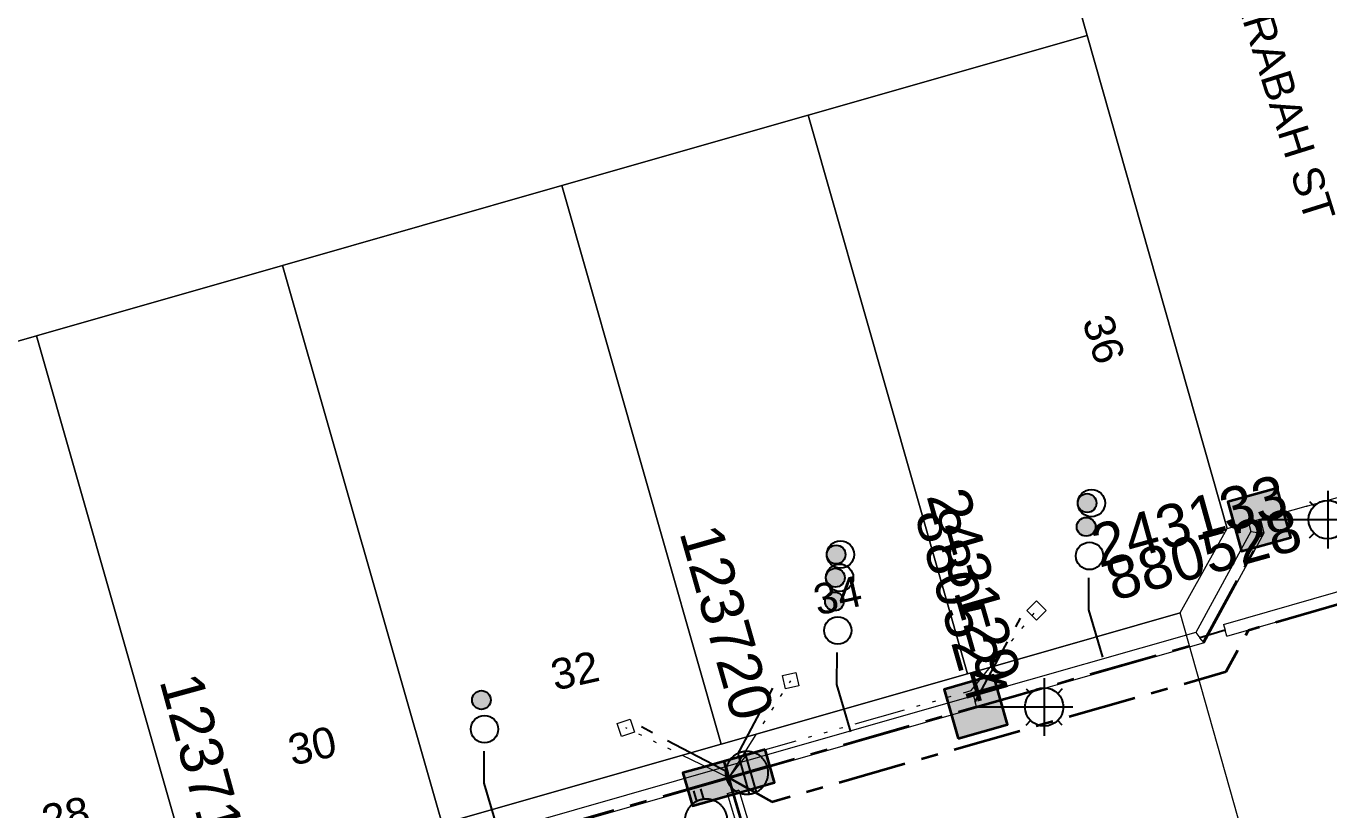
# Model space of a CAD drawing. Header units: metres. Extents: x 308278 to 310511, y 6271134 to 6272874.
# Drawn here: x 309272.9 to 309349.2, y 6272176.6 to 6272222.5 of the extents above; entities that cross this region are included whole.
import ezdxf
from ezdxf.enums import TextEntityAlignment as Align

# ---------------------------------------------------------------- set-up
doc = ezdxf.new("R2010")
doc.units = ezdxf.units.M
doc.set_wipeout_variables(frame=1)
for name, pattern in [('Cable Exist UG', [7, 4, -1, 1, -1]), ('DOT', [6.35, 0, -6.35]), ('PHANTOMX2', [6.6, 3, -0.75, 0.2, -0.75, 0.2, -0.75, 0.2, -0.75])]:
    doc.linetypes.add(name, pattern=pattern)
doc.layers.get('0').update_dxf_attribs({"color": 6})
for name, color, linetype, lineweight in [('_User Miscellaneous1', 30, 'Continuous', 13), ('_User_LV_Exist', 5, 'Continuous', 35), ('_User_SL_Exist', 4, 'Continuous', 35), ('Cadastre Land Parcels_SP_EXT', 118, 'Continuous', 15), ('Cadastre Roads_SP_EXT', 218, 'Continuous', 15), ('Mains_LV_SL_EXT', 135, 'Continuous', 25), ('Services_SP_EXT', 42, 'PHANTOMX2', 20)]:
    doc.layers.add(name, color=color, linetype=linetype, lineweight=lineweight)
for name, color, linetype in [('Duct_SP_EXT', 30, 'Continuous'), ('Equip_LV_EXT', 7, 'Continuous'), ('Equip_SP_SL_EXT', 7, 'Continuous'), ('SupportsUG_SP_LV_EXT', 7, 'Continuous'), ('SupportsUG_SP_LV_SL_EXT', 7, 'Continuous'), ('Trench_SP_EXT', 7, 'Continuous')]:
    doc.layers.add(name, color=color, linetype=linetype)
doc.styles.add('COLUMN_LABEL', font='arial.ttf', dxfattribs={"height": 2})
doc.styles.add('iecARIAL', font='arial.ttf', dxfattribs={"height": 2})
doc.styles.add('POLE_LABEL', font='arial.ttf', dxfattribs={"height": 2})
doc.styles.add('SL_LABEL', font='arial.ttf', dxfattribs={"height": 2})
doc.styles.get("Standard").update_dxf_attribs({"font": 'arial.ttf'})

# ---------------------------------------------------------------- blocks, each defined once
blk = doc.blocks.new('COLUMN_EXT')
blk.add_hatch(color=256).paths.add_polyline_path([(1.5, -1.5), (1.5, 1.5), (-1.5, 1.5), (-1.5, -1.5)])
blk.add_lwpolyline([(1.5, 1.5), (-1.5, 1.5), (-1.5, -1.5), (1.5, -1.5)], close=True)
at = {"flags": 1}
blk.add_attdef('Z', (-1.813, 2.351), '', height=0.2, rotation=180, dxfattribs=at)
at = {"flags": 9}
for tag, p in [('STREETNAME', (-1.813, 1.6)), ('SUBURB', (-1.813, 1.8)), ('NOTES', (-1.813, 2)), ('LOCATION', (-1.813, 1.4)), ('LEGEND', (-1.813, 1.2)), ('USAGE', (-1.813, 1)), ('STATE', (-1.813, 0.8)), ('COLUMN_TYPE', (-1.813, 0.4)), ('OWNED_BY', (-1.813, 0.6))]:
    blk.add_attdef(tag, text='', height=0.2, rotation=180, dxfattribs=at).set_placement(p, align=Align.MIDDLE_LEFT)
for tag, style, p in [('STRUCTURE_PLANT_NUMBER', 'POLE_LABEL', (-1.813, -0.031)), ('STREET_CODE', 'COLUMN_LABEL', (-1.813, 0.2))]:
    blk.add_attdef(tag, text='', height=0.2, rotation=180, dxfattribs=dict(at, style=style)).set_placement(p, align=Align.MIDDLE_LEFT)
at = {"style": 'COLUMN_LABEL', "width": 0.9, "flags": 8}
blk.add_attdef('ASSET_NUM', text='', height=2, rotation=270, dxfattribs=at).set_placement((2, -4), align=Align.MIDDLE_LEFT)
blk = doc.blocks.new('PILLAR_EXT')
blk.add_hatch(color=256).paths.add_polyline_path([(-2.5, 1), (-2.5, -1), (2.5, -1), (2.5, 1)])
for p, q in [((0, 1), (0, -1)), ((-2.5, 0), (2.5, 0))]:
    blk.add_line(p, q)
at = {"ltscale": 10}
blk.add_line((2.5, 0), (-2.5, 0), dxfattribs=at)
blk.add_lwpolyline([(-2.5, -1), (-1.25, -1), (1.25, -1), (2.5, -1), (2.5, 1), (-2.5, 1)], close=True)
at = {"width": 0.9, "flags": 8}
blk.add_attdef('ASSET_NUM', text='', height=2, rotation=90, dxfattribs=at).set_placement((-2, 4), align=Align.MIDDLE_LEFT)
for tag, p, flags in [('OWNED_BY', (0, -0.2), 9), ('STATE', (0, -0.4), 9), ('SUPPORT_TYPE', (0, -0.6), 9), ('USAGE', (0, -0.8), 9), ('LEGEND', (0, -1), 9), ('LOCATION', (0, -1.2), 9), ('NOTES', (0, -1.4), 9), ('PARENT', (0, -1.6), 9), ('STREETNAME', (0, -1.8), 9), ('SUBURB', (0, -2), 1)]:
    blk.add_attdef(tag, p, '', height=0.2, dxfattribs=dict(flags=flags))
blk = doc.blocks.new('DUCT_EXT')
blk.add_circle((0, 0.8), 0.8)
at = {"flags": 1}
blk.add_attdef('Z', (0, 0), '', height=0.2, dxfattribs=at)
at = {"flags": 9}
for tag, p in [('DUCT_CODE', (0, 0)), ('XSECT_TYPE', (0, -0.2)), ('STATE', (0, -0.6)), ('FB_REFERENCE', (0, -0.4)), ('NOTES', (0, -0.8))]:
    blk.add_attdef(tag, text='', height=0.2, dxfattribs=at).set_placement(p, align=Align.MIDDLE_LEFT)
blk = doc.blocks.new('*U479')
at = {"transparency": 33554687, "flags": 9}
for tag, p in [('LRATECODE', (-7.4, 0)), ('LOUTREACHVOCAB', (-7.2, 0)), ('LOUTREACH', (-7, 0)), ('LANTNUMBER', (-6.6, 0)), ('LNEW', (-6.4, 0)), ('LMASTVOCAB', (-6.2, 0)), ('LMAST', (-6, 0)), ('LLAMPVOCAB', (-5.8, 0)), ('LLAMP', (-5.6, 0)), ('LEXIST', (-5.4, 0)), ('LCHARGE3PERCENT', (-5.2, 0)), ('LCHARGE3', (-5, 0)), ('LCHARGE2PERCENT', (-4.8, 0)), ('LCHARGE2', (-4.6, 0)), ('LCHARGE1PERCENT', (-4.4, 0)), ('LCHARGE1', (-4.2, 0)), ('LCATEGORY', (-4, 0)), ('LBRACKETVOCAB', (-3.8, 0)), ('LBRACKET', (-3.6, 0)), ('LKINGHEIGHT', (-3.4, 0)), ('CREPLACE', (-3.2, 0)), ('CREMOVE', (-3, 0)), ('CNUMBER', (-2.8, 0)), ('CNEW', (-2.6, 0)), ('CEXIST', (-2.4, 0)), ('USAGE', (-2.2, 0)), ('STATE', (-2, 0)), ('OWNED_BY', (-1.8, 0)), ('ORIENTATION', (-1.6, 0)), ('OPERATING_VOLTAGE', (-1.4, 0)), ('NO_PHASES', (-1.2, 0)), ('LANTERN_TYPE', (-1, 0)), ('LANTERN_PURPOSE', (-0.8, 0)), ('CONTROL_TYPE', (-0.6, 0)), ('CONSTRUCTED_VOLTAGE', (-0.4, 0))]:
    blk.add_attdef(tag, text='', height=0.001, rotation=270, dxfattribs=at).set_placement(p, align=Align.MIDDLE_LEFT)
at = {"transparency": 33554687, "style": 'SL_LABEL', "flags": 9}
blk.add_attdef('STREET_CODE', text='', height=0.001, rotation=270, dxfattribs=at).set_placement((0.001, 0), align=Align.MIDDLE_LEFT)
at = {"transparency": 33554687, "flags": 1}
blk.add_attdef('Z', (0, 0), '', height=0.001, rotation=270, dxfattribs=at)
at = {"transparency": 33554687, "width": 0.9}
blk.add_attdef('LNUMBER', text='', height=1, dxfattribs=at).set_placement((7, -1), align=Align.MIDDLE_LEFT)
at = {"transparency": 33554687, "flags": 9}
for tag, p in [('LREMOVE', (0, -7.6)), ('LREPLACE', (0, -7.8)), ('LTYPE', (0, -8)), ('LTYPEVOCAB', (0, -8.2)), ('LEGEND', (0, -8.4)), ('SUBURB', (0, -8.6)), ('STREETNAME', (0, -8.8)), ('LOCATION', (0, -9)), ('NOTES', (0, -9.2)), ('MAINTAINED_BY', (0, -9.863))]:
    blk.add_attdef(tag, text='', height=0.001, dxfattribs=at).set_placement(p, align=Align.MIDDLE_LEFT)
blk.add_attdef('OPERATED_BY', (0, -9.607), '', height=0.001, dxfattribs=at)
at = {"linetype": 'DOT', "transparency": 33554687}
blk.add_wipeout([(5.688, 0), (5.061, -1.061), (4, -1.688), (2.939, -1.061), (2.313, 0), (2.939, 1.061), (4, 1.687), (5.061, 1.061)], dxfattribs=at)
at = {"transparency": 33554687}
for p, q in [((4, 1.687), (4, 0)), ((2.939, 1.061), (3.205, 0.795)), ((5.061, 1.061), (4.795, 0.795)), ((0, 0), (4, 0)), ((4, 0), (5.688, 0)), ((4, 0), (4, -1.688)), ((2.939, -1.061), (3.205, -0.795)), ((5.061, -1.061), (4.795, -0.795))]:
    blk.add_line(p, q, dxfattribs=at)
blk.add_circle((4, 0), 1.125, dxfattribs=at)
blk = doc.blocks.new('CCP_EXT')
at = {"flags": 9}
for tag, p in [('USAGE', (0, -1.2)), ('LEGEND', (0, -1.4)), ('LIFE_SUPPORT', (0, -1.6)), ('STATE', (0, -1.8)), ('NOTES', (0, -2))]:
    blk.add_attdef(tag, text='', height=0.2, dxfattribs=at).set_placement(p, align=Align.MIDDLE_LEFT)
at = {"transparency": 33554687}
blk.add_wipeout([(0, 0.566), (0.566, 0), (0, -0.566), (-0.566, 0)], dxfattribs=at)
blk.add_lwpolyline([(-0.566, 0), (0, 0.566), (0.566, 0), (0, -0.566), (-0.566, 0)])
at = {"flags": 1}
blk.add_attdef('Z', (0, 0), '', height=0.2, dxfattribs=at)
at = {"flags": 9}
for tag, p in [('CCP_TYPE', (0, 0)), ('OPERATING_VOLTAGE', (0, -0.6)), ('ORIENTATION', (0, -0.8)), ('CONSTRUCTED_VOLTAGE', (0, -0.2)), ('NO_PHASES', (0, -0.4)), ('OWNED_BY', (0, -1))]:
    blk.add_attdef(tag, text='', height=0.2, dxfattribs=at).set_placement(p, align=Align.MIDDLE_LEFT)
blk = doc.blocks.new('LV_UG_LINKS_CLOSED_EXT')
at = {"layer": 'Equip_LV_EXT'}
for tag, flags, p in [('ACTUAL_STATUS', 9, (3, -2)), ('CONSTRUCTED_VOLTAGE', 9, (3, -2.2)), ('OPERATING_VOLTAGE', 9, (3, -2.6)), ('ORIENTATION', 9, (3, -2.8)), ('STATE', 9, (3, -3)), ('NO_PHASES', 9, (3, -2.4)), ('SWITCH_TYPE', 9, (3, -3.2)), ('OWNED_BY', 9, (3, -3.8)), ('USAGE', 9, (3, -3.4)), ('NOTES', 9, (3, -3.6)), ('TYPE', 9, (3, -4.6)), ('OPERATED_BY', 9, (3, -4)), ('MAINTAINED_BY', 9, (3, -4.2)), ('NUMBER_OF_PHASES', 9, (3, -4.4)), ('Z', 1, (3, -4.8))]:
    blk.add_attdef(tag, text='', height=0.2, dxfattribs=dict(at, flags=flags)).set_placement(p, align=Align.MIDDLE_LEFT)
at = {"transparency": 33554687}
blk.add_wipeout([(4, 1.25), (3.969, 1.25), (3.939, 1.248), (3.908, 1.247), (3.877, 1.244), (3.847, 1.241), (3.817, 1.236), (3.786, 1.232), (3.756, 1.226), (3.726, 1.22), (3.696, 1.213), (3.667, 1.205), (3.637, 1.196), (3.608, 1.187), (3.579, 1.177), (3.55, 1.166), (3.522, 1.155), (3.493, 1.143), (3.466, 1.13), (3.438, 1.117), (3.411, 1.102), (3.384, 1.088), (3.357, 1.072), (3.331, 1.056), (3.306, 1.039), (3.28, 1.022), (3.255, 1.004), (3.231, 0.985), (3.207, 0.966), (3.184, 0.947), (3.161, 0.926), (3.138, 0.905), (3.116, 0.884), (3.095, 0.862), (3.074, 0.839), (3.053, 0.816), (3.034, 0.793), (3.015, 0.769), (2.996, 0.745), (2.978, 0.72), (2.961, 0.694), (2.944, 0.669), (2.928, 0.643), (2.912, 0.616), (2.898, 0.589), (2.883, 0.562), (2.87, 0.534), (2.857, 0.507), (2.845, 0.478), (2.834, 0.45), (2.823, 0.421), (2.813, 0.392), (2.804, 0.363), (2.795, 0.333), (2.787, 0.304), (2.78, 0.274), (2.774, 0.244), (2.768, 0.214), (2.764, 0.183), (2.759, 0.153), (2.756, 0.123), (2.753, 0.092), (2.752, 0.061), (2.75, 0.031), (2.75, 0), (2.75, -0.031), (2.752, -0.061), (2.753, -0.092), (2.756, -0.123), (2.759, -0.153), (2.764, -0.183), (2.768, -0.214), (2.774, -0.244), (2.78, -0.274), (2.787, -0.304), (2.795, -0.333), (2.804, -0.363), (2.813, -0.392), (2.823, -0.421), (2.834, -0.45), (2.845, -0.478), (2.857, -0.507), (2.87, -0.534), (2.883, -0.562), (2.898, -0.589), (2.912, -0.616), (2.928, -0.643), (2.944, -0.669), (2.961, -0.694), (2.978, -0.72), (2.996, -0.745), (3.015, -0.769), (3.034, -0.793), (3.053, -0.816), (3.074, -0.839), (3.095, -0.862), (3.116, -0.884), (3.138, -0.905), (3.161, -0.926), (3.184, -0.947), (3.207, -0.966), (3.231, -0.985), (3.255, -1.004), (3.28, -1.022), (3.306, -1.039), (3.331, -1.056), (3.357, -1.072), (3.384, -1.088), (3.411, -1.102), (3.438, -1.117), (3.466, -1.13), (3.493, -1.143), (3.522, -1.155), (3.55, -1.166), (3.579, -1.177), (3.608, -1.187), (3.637, -1.196), (3.667, -1.205), (3.696, -1.213), (3.726, -1.22), (3.756, -1.226), (3.786, -1.232), (3.817, -1.236), (3.847, -1.241), (3.877, -1.244), (3.908, -1.247), (3.939, -1.248), (3.969, -1.25), (4, -1.25), (4.031, -1.25), (4.061, -1.248), (4.092, -1.247), (4.123, -1.244), (4.153, -1.241), (4.183, -1.236), (4.214, -1.232), (4.244, -1.226), (4.274, -1.22), (4.304, -1.213), (4.333, -1.205), (4.363, -1.196), (4.392, -1.187), (4.421, -1.177), (4.45, -1.166), (4.478, -1.155), (4.507, -1.143), (4.534, -1.13), (4.562, -1.117), (4.589, -1.102), (4.616, -1.088), (4.643, -1.072), (4.669, -1.056), (4.694, -1.039), (4.72, -1.022), (4.745, -1.004), (4.769, -0.985), (4.793, -0.966), (4.816, -0.947), (4.839, -0.926), (4.862, -0.905), (4.884, -0.884), (4.905, -0.862), (4.926, -0.839), (4.947, -0.816), (4.966, -0.793), (4.985, -0.769), (5.004, -0.745), (5.022, -0.72), (5.039, -0.694), (5.056, -0.669), (5.072, -0.643), (5.088, -0.616), (5.102, -0.589), (5.117, -0.562), (5.13, -0.534), (5.143, -0.507), (5.155, -0.478), (5.166, -0.45), (5.177, -0.421), (5.187, -0.392), (5.196, -0.363), (5.205, -0.333), (5.213, -0.304), (5.22, -0.274), (5.226, -0.244), (5.232, -0.214), (5.236, -0.183), (5.241, -0.153), (5.244, -0.123), (5.247, -0.092), (5.248, -0.061), (5.25, -0.031), (5.25, 0), (5.25, 0.031), (5.248, 0.061), (5.247, 0.092), (5.244, 0.123), (5.241, 0.153), (5.236, 0.183), (5.232, 0.214), (5.226, 0.244), (5.22, 0.274), (5.213, 0.304), (5.205, 0.333), (5.196, 0.363), (5.187, 0.392), (5.177, 0.421), (5.166, 0.45), (5.155, 0.478), (5.143, 0.507), (5.13, 0.534), (5.117, 0.562), (5.102, 0.589), (5.088, 0.616), (5.072, 0.643), (5.056, 0.669), (5.039, 0.694), (5.022, 0.72), (5.004, 0.745), (4.985, 0.769), (4.966, 0.793), (4.947, 0.816), (4.926, 0.839), (4.905, 0.862), (4.884, 0.884), (4.862, 0.905), (4.839, 0.926), (4.816, 0.947), (4.793, 0.966), (4.769, 0.985), (4.745, 1.004), (4.72, 1.022), (4.694, 1.039), (4.669, 1.056), (4.643, 1.072), (4.616, 1.088), (4.589, 1.102), (4.562, 1.117), (4.534, 1.13), (4.507, 1.143), (4.478, 1.155), (4.45, 1.166), (4.421, 1.177), (4.392, 1.187), (4.363, 1.196), (4.333, 1.205), (4.304, 1.213), (4.274, 1.22), (4.244, 1.226), (4.214, 1.232), (4.183, 1.236), (4.153, 1.241), (4.123, 1.244), (4.092, 1.247), (4.061, 1.248), (4.031, 1.25)], dxfattribs=at).dxf.layer = 'Equip_LV_EXT'
at = {"layer": 'Equip_LV_EXT'}
for p, q in [((3.792, 1.232), (3.792, -1.232)), ((4.208, 1.232), (4.208, -1.232))]:
    blk.add_line(p, q, dxfattribs=at)
at = {"layer": 'Equip_LV_EXT', "flags": 128}
blk.add_lwpolyline([(4, 1.25), (3.969, 1.25), (3.939, 1.248), (3.908, 1.247), (3.877, 1.244), (3.847, 1.241), (3.817, 1.236), (3.786, 1.232), (3.756, 1.226), (3.726, 1.22), (3.696, 1.213), (3.667, 1.205), (3.637, 1.196), (3.608, 1.187), (3.579, 1.177), (3.55, 1.166), (3.522, 1.155), (3.493, 1.143), (3.466, 1.13), (3.438, 1.117), (3.411, 1.102), (3.384, 1.088), (3.357, 1.072), (3.331, 1.056), (3.306, 1.039), (3.28, 1.022), (3.255, 1.004), (3.231, 0.985), (3.207, 0.966), (3.184, 0.947), (3.161, 0.926), (3.138, 0.905), (3.116, 0.884), (3.095, 0.862), (3.074, 0.839), (3.053, 0.816), (3.034, 0.793), (3.015, 0.769), (2.996, 0.745), (2.978, 0.72), (2.961, 0.694), (2.944, 0.669), (2.928, 0.643), (2.912, 0.616), (2.898, 0.589), (2.883, 0.562), (2.87, 0.534), (2.857, 0.507), (2.845, 0.478), (2.834, 0.45), (2.823, 0.421), (2.813, 0.392), (2.804, 0.363), (2.795, 0.333), (2.787, 0.304), (2.78, 0.274), (2.774, 0.244), (2.768, 0.214), (2.764, 0.183), (2.759, 0.153), (2.756, 0.123), (2.753, 0.092), (2.752, 0.061), (2.75, 0.031), (2.75, 0), (2.75, -0.031), (2.752, -0.061), (2.753, -0.092), (2.756, -0.123), (2.759, -0.153), (2.764, -0.183), (2.768, -0.214), (2.774, -0.244), (2.78, -0.274), (2.787, -0.304), (2.795, -0.333), (2.804, -0.363), (2.813, -0.392), (2.823, -0.421), (2.834, -0.45), (2.845, -0.478), (2.857, -0.507), (2.87, -0.534), (2.883, -0.562), (2.898, -0.589), (2.912, -0.616), (2.928, -0.643), (2.944, -0.669), (2.961, -0.694), (2.978, -0.72), (2.996, -0.745), (3.015, -0.769), (3.034, -0.793), (3.053, -0.816), (3.074, -0.839), (3.095, -0.862), (3.116, -0.884), (3.138, -0.905), (3.161, -0.926), (3.184, -0.947), (3.207, -0.966), (3.231, -0.985), (3.255, -1.004), (3.28, -1.022), (3.306, -1.039), (3.331, -1.056), (3.357, -1.072), (3.384, -1.088), (3.411, -1.102), (3.438, -1.117), (3.466, -1.13), (3.493, -1.143), (3.522, -1.155), (3.55, -1.166), (3.579, -1.177), (3.608, -1.187), (3.637, -1.196), (3.667, -1.205), (3.696, -1.213), (3.726, -1.22), (3.756, -1.226), (3.786, -1.232), (3.817, -1.236), (3.847, -1.241), (3.877, -1.244), (3.908, -1.247), (3.939, -1.248), (3.969, -1.25), (4, -1.25), (4.031, -1.25), (4.061, -1.248), (4.092, -1.247), (4.123, -1.244), (4.153, -1.241), (4.183, -1.236), (4.214, -1.232), (4.244, -1.226), (4.274, -1.22), (4.304, -1.213), (4.333, -1.205), (4.363, -1.196), (4.392, -1.187), (4.421, -1.177), (4.45, -1.166), (4.478, -1.155), (4.507, -1.143), (4.534, -1.13), (4.562, -1.117), (4.589, -1.102), (4.616, -1.088), (4.643, -1.072), (4.669, -1.056), (4.694, -1.039), (4.72, -1.022), (4.745, -1.004), (4.769, -0.985), (4.793, -0.966), (4.816, -0.947), (4.839, -0.926), (4.862, -0.905), (4.884, -0.884), (4.905, -0.862), (4.926, -0.839), (4.947, -0.816), (4.966, -0.793), (4.985, -0.769), (5.004, -0.745), (5.022, -0.72), (5.039, -0.694), (5.056, -0.669), (5.072, -0.643), (5.088, -0.616), (5.102, -0.589), (5.117, -0.562), (5.13, -0.534), (5.143, -0.507), (5.155, -0.478), (5.166, -0.45), (5.177, -0.421), (5.187, -0.392), (5.196, -0.363), (5.205, -0.333), (5.213, -0.304), (5.22, -0.274), (5.226, -0.244), (5.232, -0.214), (5.236, -0.183), (5.241, -0.153), (5.244, -0.123), (5.247, -0.092), (5.248, -0.061), (5.25, -0.031), (5.25, 0), (5.25, 0.031), (5.248, 0.061), (5.247, 0.092), (5.244, 0.123), (5.241, 0.153), (5.236, 0.183), (5.232, 0.214), (5.226, 0.244), (5.22, 0.274), (5.213, 0.304), (5.205, 0.333), (5.196, 0.363), (5.187, 0.392), (5.177, 0.421), (5.166, 0.45), (5.155, 0.478), (5.143, 0.507), (5.13, 0.534), (5.117, 0.562), (5.102, 0.589), (5.088, 0.616), (5.072, 0.643), (5.056, 0.669), (5.039, 0.694), (5.022, 0.72), (5.004, 0.745), (4.985, 0.769), (4.966, 0.793), (4.947, 0.816), (4.926, 0.839), (4.905, 0.862), (4.884, 0.884), (4.862, 0.905), (4.839, 0.926), (4.816, 0.947), (4.793, 0.966), (4.769, 0.985), (4.745, 1.004), (4.72, 1.022), (4.694, 1.039), (4.669, 1.056), (4.643, 1.072), (4.616, 1.088), (4.589, 1.102), (4.562, 1.117), (4.534, 1.13), (4.507, 1.143), (4.478, 1.155), (4.45, 1.166), (4.421, 1.177), (4.392, 1.187), (4.363, 1.196), (4.333, 1.205), (4.304, 1.213), (4.274, 1.22), (4.244, 1.226), (4.214, 1.232), (4.183, 1.236), (4.153, 1.241), (4.123, 1.244), (4.092, 1.247), (4.061, 1.248), (4.031, 1.25)], close=True, dxfattribs=at)
blk = doc.blocks.new('LV_UG_LINKS_OPEN_EXT')
at = {"layer": 'Equip_LV_EXT'}
for tag, height, flags, p in [('CONSTRUCTED_VOLTAGE', 0.167, 9, (3.167, -1.833)), ('NO_PHASES', 0.167, 9, (3.167, -2)), ('OPERATING_VOLTAGE', 0.2, 9, (3, -2.6)), ('ORIENTATION', 0.2, 9, (3, -2.8)), ('STATE', 0.2, 9, (3, -3)), ('SWITCH_TYPE', 0.2, 9, (3, -3.2)), ('OWNED_BY', 0.2, 9, (3, -3.8)), ('USAGE', 0.2, 9, (3, -3.4)), ('NOTES', 0.2, 9, (3, -3.6)), ('TYPE', 0.2, 9, (3, -4.6)), ('OPERATED_BY', 0.2, 9, (3, -4)), ('MAINTAINED_BY', 0.2, 9, (3, -4.2)), ('NUMBER_OF_PHASES', 0.2, 9, (3, -4.4)), ('Z', 0.2, 1, (3, -4.8))]:
    blk.add_attdef(tag, text='', height=height, dxfattribs=dict(at, flags=flags)).set_placement(p, align=Align.MIDDLE_LEFT)
at = {"transparency": 33554687}
blk.add_wipeout([(4, 1.25), (3.969, 1.25), (3.939, 1.248), (3.908, 1.247), (3.877, 1.244), (3.847, 1.241), (3.817, 1.236), (3.786, 1.232), (3.756, 1.226), (3.726, 1.22), (3.696, 1.213), (3.667, 1.205), (3.637, 1.196), (3.608, 1.187), (3.579, 1.177), (3.55, 1.166), (3.522, 1.155), (3.493, 1.143), (3.466, 1.13), (3.438, 1.117), (3.411, 1.102), (3.384, 1.088), (3.357, 1.072), (3.331, 1.056), (3.306, 1.039), (3.28, 1.022), (3.255, 1.004), (3.231, 0.985), (3.207, 0.966), (3.184, 0.947), (3.161, 0.926), (3.138, 0.905), (3.116, 0.884), (3.095, 0.862), (3.074, 0.839), (3.053, 0.816), (3.034, 0.793), (3.015, 0.769), (2.996, 0.745), (2.978, 0.72), (2.961, 0.694), (2.944, 0.669), (2.928, 0.643), (2.912, 0.616), (2.898, 0.589), (2.883, 0.562), (2.87, 0.534), (2.857, 0.507), (2.845, 0.478), (2.834, 0.45), (2.823, 0.421), (2.813, 0.392), (2.804, 0.363), (2.795, 0.333), (2.787, 0.304), (2.78, 0.274), (2.774, 0.244), (2.768, 0.214), (2.764, 0.183), (2.759, 0.153), (2.756, 0.123), (2.753, 0.092), (2.752, 0.061), (2.75, 0.031), (2.75, 0), (2.75, -0.031), (2.752, -0.061), (2.753, -0.092), (2.756, -0.123), (2.759, -0.153), (2.764, -0.183), (2.768, -0.214), (2.774, -0.244), (2.78, -0.274), (2.787, -0.304), (2.795, -0.333), (2.804, -0.363), (2.813, -0.392), (2.823, -0.421), (2.834, -0.45), (2.845, -0.478), (2.857, -0.507), (2.87, -0.534), (2.883, -0.562), (2.898, -0.589), (2.912, -0.616), (2.928, -0.643), (2.944, -0.669), (2.961, -0.694), (2.978, -0.72), (2.996, -0.745), (3.015, -0.769), (3.034, -0.793), (3.053, -0.816), (3.074, -0.839), (3.095, -0.862), (3.116, -0.884), (3.138, -0.905), (3.161, -0.926), (3.184, -0.947), (3.207, -0.966), (3.231, -0.985), (3.255, -1.004), (3.28, -1.022), (3.306, -1.039), (3.331, -1.056), (3.357, -1.072), (3.384, -1.088), (3.411, -1.102), (3.438, -1.117), (3.466, -1.13), (3.493, -1.143), (3.522, -1.155), (3.55, -1.166), (3.579, -1.177), (3.608, -1.187), (3.637, -1.196), (3.667, -1.205), (3.696, -1.213), (3.726, -1.22), (3.756, -1.226), (3.786, -1.232), (3.817, -1.236), (3.847, -1.241), (3.877, -1.244), (3.908, -1.247), (3.939, -1.248), (3.969, -1.25), (4, -1.25), (4.031, -1.25), (4.061, -1.248), (4.092, -1.247), (4.123, -1.244), (4.153, -1.241), (4.183, -1.236), (4.214, -1.232), (4.244, -1.226), (4.274, -1.22), (4.304, -1.213), (4.333, -1.205), (4.363, -1.196), (4.392, -1.187), (4.421, -1.177), (4.45, -1.166), (4.478, -1.155), (4.507, -1.143), (4.534, -1.13), (4.562, -1.117), (4.589, -1.102), (4.616, -1.088), (4.643, -1.072), (4.669, -1.056), (4.694, -1.039), (4.72, -1.022), (4.745, -1.004), (4.769, -0.985), (4.793, -0.966), (4.816, -0.947), (4.839, -0.926), (4.862, -0.905), (4.884, -0.884), (4.905, -0.862), (4.926, -0.839), (4.947, -0.816), (4.966, -0.793), (4.985, -0.769), (5.004, -0.745), (5.022, -0.72), (5.039, -0.694), (5.056, -0.669), (5.072, -0.643), (5.088, -0.616), (5.102, -0.589), (5.117, -0.562), (5.13, -0.534), (5.143, -0.507), (5.155, -0.478), (5.166, -0.45), (5.177, -0.421), (5.187, -0.392), (5.196, -0.363), (5.205, -0.333), (5.213, -0.304), (5.22, -0.274), (5.226, -0.244), (5.232, -0.214), (5.236, -0.183), (5.241, -0.153), (5.244, -0.123), (5.247, -0.092), (5.248, -0.061), (5.25, -0.031), (5.25, 0), (5.25, 0.031), (5.248, 0.061), (5.247, 0.092), (5.244, 0.123), (5.241, 0.153), (5.236, 0.183), (5.232, 0.214), (5.226, 0.244), (5.22, 0.274), (5.213, 0.304), (5.205, 0.333), (5.196, 0.363), (5.187, 0.392), (5.177, 0.421), (5.166, 0.45), (5.155, 0.478), (5.143, 0.507), (5.13, 0.534), (5.117, 0.562), (5.102, 0.589), (5.088, 0.616), (5.072, 0.643), (5.056, 0.669), (5.039, 0.694), (5.022, 0.72), (5.004, 0.745), (4.985, 0.769), (4.966, 0.793), (4.947, 0.816), (4.926, 0.839), (4.905, 0.862), (4.884, 0.884), (4.862, 0.905), (4.839, 0.926), (4.816, 0.947), (4.793, 0.966), (4.769, 0.985), (4.745, 1.004), (4.72, 1.022), (4.694, 1.039), (4.669, 1.056), (4.643, 1.072), (4.616, 1.088), (4.589, 1.102), (4.562, 1.117), (4.534, 1.13), (4.507, 1.143), (4.478, 1.155), (4.45, 1.166), (4.421, 1.177), (4.392, 1.187), (4.363, 1.196), (4.333, 1.205), (4.304, 1.213), (4.274, 1.22), (4.244, 1.226), (4.214, 1.232), (4.183, 1.236), (4.153, 1.241), (4.123, 1.244), (4.092, 1.247), (4.061, 1.248), (4.031, 1.25)], dxfattribs=at).dxf.layer = 'Equip_LV_EXT'
at = {"layer": 'Equip_LV_EXT'}
for p, q in [((3.792, 1.863), (3.792, 1.232)), ((4.208, 1.863), (4.208, 1.232)), ((3.792, -1.232), (3.792, -1.863)), ((4.208, -1.232), (4.208, -1.863))]:
    blk.add_line(p, q, dxfattribs=at)
at = {"layer": 'Equip_LV_EXT', "flags": 128}
blk.add_lwpolyline([(4, 1.25), (3.969, 1.25), (3.939, 1.248), (3.908, 1.247), (3.877, 1.244), (3.847, 1.241), (3.817, 1.236), (3.786, 1.232), (3.756, 1.226), (3.726, 1.22), (3.696, 1.213), (3.667, 1.205), (3.637, 1.196), (3.608, 1.187), (3.579, 1.177), (3.55, 1.166), (3.522, 1.155), (3.493, 1.143), (3.466, 1.13), (3.438, 1.117), (3.411, 1.102), (3.384, 1.088), (3.357, 1.072), (3.331, 1.056), (3.306, 1.039), (3.28, 1.022), (3.255, 1.004), (3.231, 0.985), (3.207, 0.966), (3.184, 0.947), (3.161, 0.926), (3.138, 0.905), (3.116, 0.884), (3.095, 0.862), (3.074, 0.839), (3.053, 0.816), (3.034, 0.793), (3.015, 0.769), (2.996, 0.745), (2.978, 0.72), (2.961, 0.694), (2.944, 0.669), (2.928, 0.643), (2.912, 0.616), (2.898, 0.589), (2.883, 0.562), (2.87, 0.534), (2.857, 0.507), (2.845, 0.478), (2.834, 0.45), (2.823, 0.421), (2.813, 0.392), (2.804, 0.363), (2.795, 0.333), (2.787, 0.304), (2.78, 0.274), (2.774, 0.244), (2.768, 0.214), (2.764, 0.183), (2.759, 0.153), (2.756, 0.123), (2.753, 0.092), (2.752, 0.061), (2.75, 0.031), (2.75, 0), (2.75, -0.031), (2.752, -0.061), (2.753, -0.092), (2.756, -0.123), (2.759, -0.153), (2.764, -0.183), (2.768, -0.214), (2.774, -0.244), (2.78, -0.274), (2.787, -0.304), (2.795, -0.333), (2.804, -0.363), (2.813, -0.392), (2.823, -0.421), (2.834, -0.45), (2.845, -0.478), (2.857, -0.507), (2.87, -0.534), (2.883, -0.562), (2.898, -0.589), (2.912, -0.616), (2.928, -0.643), (2.944, -0.669), (2.961, -0.694), (2.978, -0.72), (2.996, -0.745), (3.015, -0.769), (3.034, -0.793), (3.053, -0.816), (3.074, -0.839), (3.095, -0.862), (3.116, -0.884), (3.138, -0.905), (3.161, -0.926), (3.184, -0.947), (3.207, -0.966), (3.231, -0.985), (3.255, -1.004), (3.28, -1.022), (3.306, -1.039), (3.331, -1.056), (3.357, -1.072), (3.384, -1.088), (3.411, -1.102), (3.438, -1.117), (3.466, -1.13), (3.493, -1.143), (3.522, -1.155), (3.55, -1.166), (3.579, -1.177), (3.608, -1.187), (3.637, -1.196), (3.667, -1.205), (3.696, -1.213), (3.726, -1.22), (3.756, -1.226), (3.786, -1.232), (3.817, -1.236), (3.847, -1.241), (3.877, -1.244), (3.908, -1.247), (3.939, -1.248), (3.969, -1.25), (4, -1.25), (4.031, -1.25), (4.061, -1.248), (4.092, -1.247), (4.123, -1.244), (4.153, -1.241), (4.183, -1.236), (4.214, -1.232), (4.244, -1.226), (4.274, -1.22), (4.304, -1.213), (4.333, -1.205), (4.363, -1.196), (4.392, -1.187), (4.421, -1.177), (4.45, -1.166), (4.478, -1.155), (4.507, -1.143), (4.534, -1.13), (4.562, -1.117), (4.589, -1.102), (4.616, -1.088), (4.643, -1.072), (4.669, -1.056), (4.694, -1.039), (4.72, -1.022), (4.745, -1.004), (4.769, -0.985), (4.793, -0.966), (4.816, -0.947), (4.839, -0.926), (4.862, -0.905), (4.884, -0.884), (4.905, -0.862), (4.926, -0.839), (4.947, -0.816), (4.966, -0.793), (4.985, -0.769), (5.004, -0.745), (5.022, -0.72), (5.039, -0.694), (5.056, -0.669), (5.072, -0.643), (5.088, -0.616), (5.102, -0.589), (5.117, -0.562), (5.13, -0.534), (5.143, -0.507), (5.155, -0.478), (5.166, -0.45), (5.177, -0.421), (5.187, -0.392), (5.196, -0.363), (5.205, -0.333), (5.213, -0.304), (5.22, -0.274), (5.226, -0.244), (5.232, -0.214), (5.236, -0.183), (5.241, -0.153), (5.244, -0.123), (5.247, -0.092), (5.248, -0.061), (5.25, -0.031), (5.25, 0), (5.25, 0.031), (5.248, 0.061), (5.247, 0.092), (5.244, 0.123), (5.241, 0.153), (5.236, 0.183), (5.232, 0.214), (5.226, 0.244), (5.22, 0.274), (5.213, 0.304), (5.205, 0.333), (5.196, 0.363), (5.187, 0.392), (5.177, 0.421), (5.166, 0.45), (5.155, 0.478), (5.143, 0.507), (5.13, 0.534), (5.117, 0.562), (5.102, 0.589), (5.088, 0.616), (5.072, 0.643), (5.056, 0.669), (5.039, 0.694), (5.022, 0.72), (5.004, 0.745), (4.985, 0.769), (4.966, 0.793), (4.947, 0.816), (4.926, 0.839), (4.905, 0.862), (4.884, 0.884), (4.862, 0.905), (4.839, 0.926), (4.816, 0.947), (4.793, 0.966), (4.769, 0.985), (4.745, 1.004), (4.72, 1.022), (4.694, 1.039), (4.669, 1.056), (4.643, 1.072), (4.616, 1.088), (4.589, 1.102), (4.562, 1.117), (4.534, 1.13), (4.507, 1.143), (4.478, 1.155), (4.45, 1.166), (4.421, 1.177), (4.392, 1.187), (4.363, 1.196), (4.333, 1.205), (4.304, 1.213), (4.274, 1.22), (4.244, 1.226), (4.214, 1.232), (4.183, 1.236), (4.153, 1.241), (4.123, 1.244), (4.092, 1.247), (4.061, 1.248), (4.031, 1.25)], close=True, dxfattribs=at)
at = {"layer": 'Equip_LV_EXT', "flags": 9}
blk.add_attdef('ACTUAL_STATUS', text='', height=0.167, dxfattribs=at).set_placement((3.167, -1.667), align=Align.MIDDLE_LEFT)
blk = doc.blocks.new('CABLE_LARGE_EXT')
h = blk.add_hatch(color=256)
edge = h.paths.add_edge_path()
edge.add_arc((0, 0.55), 0.55, 0, 360)
blk.add_circle((0, 0.55), 0.55)
at = {"flags": 1}
blk.add_attdef('Z', (0, 0), '', height=0.2, dxfattribs=at)
at = {"flags": 9}
for tag, p in [('COND_CODE', (0, 0)), ('XSECT_SIZE', (0, -0.6)), ('STATE', (0, -0.4)), ('FB_REFERENCE', (0, -0.2)), ('NOTES', (0, -0.8))]:
    blk.add_attdef(tag, text='', height=0.2, dxfattribs=at).set_placement(p, align=Align.MIDDLE_LEFT)

msp = doc.modelspace()

# ---------------------------------------------------------------- linework, layer by layer
at = {"layer": '_User Miscellaneous1'}
for p, q in [((309342.988, 6272187.47), (309343.088, 6272187.124)), ((309341.36, 6272186.992), (309341.604, 6272186.688)), ((309341.847, 6272186.383), (309341.604, 6272186.688)), ((309343.187, 6272186.778), (309343.088, 6272187.124))]:
    msp.add_line(p, q, dxfattribs=at)
at = {"layer": 'Cadastre Land Parcels_SP_EXT', "linetype": 'Continuous'}
for points in [[(309259.037, 6272200.25), (309273.461, 6272204.371), (309287.884, 6272208.49), (309304.231, 6272213.159), (309318.655, 6272217.279), (309335.001, 6272221.948), (309325.872, 6272254.115), (309241.832, 6272229.553), (309241.492, 6272226.747), (309241.157, 6272223.742), (309240.903, 6272220.753), (309240.733, 6272217.771), (309240.644, 6272214.797), (309240.641, 6272211.832), (309240.72, 6272208.881), (309240.881, 6272205.944), (309241.127, 6272203.024), (309241.454, 6272200.124), (309241.864, 6272197.243), (309242.176, 6272195.434), (309259.037, 6272200.25)], [(309340.438, 6272188.141), (309343.192, 6272193.087), (309335.001, 6272221.948), (309318.655, 6272217.279), (309327.994, 6272184.586), (309340.438, 6272188.141)], [(309327.994, 6272184.586), (309318.655, 6272217.279), (309304.231, 6272213.159), (309313.57, 6272180.466), (309327.994, 6272184.586)], [(309313.57, 6272180.466), (309304.231, 6272213.159), (309287.884, 6272208.49), (309297.223, 6272175.797), (309313.57, 6272180.466)], [(309297.223, 6272175.797), (309287.884, 6272208.49), (309273.461, 6272204.371), (309282.8, 6272171.676), (309297.223, 6272175.797)], [(309282.8, 6272171.676), (309273.461, 6272204.371), (309259.037, 6272200.25), (309268.375, 6272167.556), (309282.8, 6272171.676)]]:
    msp.add_lwpolyline(points, close=True, dxfattribs=at)
at = {"layer": 'Duct_SP_EXT'}
for points in [[(309335.082, 6272190.19), (309335.081, 6272188.316), (309335.9, 6272185.544)], [(309320.333, 6272185.822), (309320.326, 6272183.95), (309321.144, 6272181.181)], [(309299.658, 6272180.048), (309299.657, 6272178.178), (309300.478, 6272175.41)]]:
    msp.add_lwpolyline(points, dxfattribs=at)
at = {"layer": 'Trench_SP_EXT', "linetype": 'Cable Exist UG'}
for points in [[(309343.088, 6272187.124), (309341.604, 6272186.688)], [(309314.26, 6272177.666), (309313.969, 6272178.797)]]:
    msp.add_lwpolyline(points, dxfattribs=at)

# ---------------------------------------------------------------- block references
at = {"layer": '_User_LV_Exist'}
ref = msp.add_blockref('PILLAR_EXT', (309283.444, 6272169.776), dxfattribs=dict(at, rotation=15.33394255142235))
ref.add_attrib('ASSET_NUM', '123718', dxfattribs={"layer": '0', "height": 2.5, "rotation": 285.33394, "style": 'iecARIAL'}).set_placement((309284.944, 6272173.276), align=Align.MIDDLE_RIGHT)
at = {"layer": 'Duct_SP_EXT'}
for name, p, rotation in [('DUCT_EXT', (309334.447, 6272194.574), 269.9999999999998), ('DUCT_EXT', (309319.748, 6272191.558), 269.9999999999998), ('CABLE_LARGE_EXT', (309319.748, 6272191.558), 269.9999999999998), ('DUCT_EXT', (309334.334, 6272191.477), 270.073505829016), ('DUCT_EXT', (309319.705, 6272190.204), 269.9999999999998), ('CABLE_LARGE_EXT', (309319.705, 6272190.204), 269.9999999999998), ('CABLE_LARGE_EXT', (309319.65, 6272188.816), 270.073505829016), ('DUCT_EXT', (309319.592, 6272187.108), 270.073505829016), ('CABLE_LARGE_EXT', (309298.976, 6272183.044), 270.073505829016), ('DUCT_EXT', (309298.906, 6272181.332), 270.073505829016)]:
    msp.add_blockref(name, p, dxfattribs=dict(at, rotation=rotation))
at = {"layer": 'SupportsUG_SP_LV_EXT'}
ref = msp.add_blockref('PILLAR_EXT', (309314.007, 6272178.498), dxfattribs=dict(at, rotation=195.9454144908159))
ref.add_attrib('ASSET_NUM', '123720', dxfattribs={"layer": '0', "height": 2.5, "rotation": 285.94541, "style": 'iecARIAL'}).set_placement((309315.507, 6272181.998), align=Align.MIDDLE_RIGHT)
ref = msp.add_blockref('PILLAR_EXT', (309283.444, 6272169.776), dxfattribs=dict(at, rotation=15.33394255142235))
ref.add_attrib('ASSET_NUM', '123718', dxfattribs={"layer": '0', "height": 2.5, "rotation": 285.33394, "style": 'iecARIAL'}).set_placement((309284.944, 6272173.276), align=Align.MIDDLE_RIGHT)
at = {"layer": 'SupportsUG_SP_LV_SL_EXT'}
ref = msp.add_blockref('COLUMN_EXT', (309345.089, 6272193.604), dxfattribs=dict(at, rotation=15.48838261588744))
ref.add_attrib('ASSET_NUM', '880528', dxfattribs={"layer": '0', "height": 2.5, "rotation": 15.53765, "style": 'COLUMN_LABEL'}).set_placement((309347.089, 6272194.354), align=Align.TOP_RIGHT)
ref = msp.add_blockref('COLUMN_EXT', (309328.482, 6272182.638), dxfattribs=dict(at, rotation=195.9454144908159))
ref.add_attrib('ASSET_NUM', '880524', dxfattribs={"layer": '0', "height": 2.5, "rotation": 285.94541, "style": 'COLUMN_LABEL'}).set_placement((309330.482, 6272183.388), align=Align.TOP_RIGHT)

# ---------------------------------------------------------------- texts
at = {"layer": 'Cadastre Land Parcels_SP_EXT'}
for s, rotation, p in [('36', 287.70562, (309334.694, 6272205.228)), ('34', 12.66787, (309319.211, 6272187.983)), ('32', 12.41745, (309303.826, 6272183.589)), ('30', 12.41745, (309288.44, 6272179.194)), ('28', 12.66787, (309274.017, 6272175.073))]:
    msp.add_text(s, height=1.8, rotation=rotation, dxfattribs=at).set_placement(p)
at = {"layer": 'Cadastre Roads_SP_EXT'}
msp.add_text('SARABAH ST', height=1.8, rotation=287.38451, dxfattribs=at).set_placement((309343.081, 6272226.077))

# ---------------------------------------------------------------- next in the draw order: block references
at = {"layer": 'Equip_SP_SL_EXT'}
ref = msp.add_blockref('*U479', (309345.089, 6272193.604), dxfattribs=at)
ref.add_attrib('ASSET_NUM', '243133', dxfattribs={"layer": '0', "height": 2.5, "rotation": 15.53765, "style": 'iecARIAL'}).set_placement((309346.589, 6272195.104), align=Align.MIDDLE_RIGHT)
ref = msp.add_blockref('*U479', (309328.482, 6272182.638), dxfattribs=at)
ref.add_attrib('ASSET_NUM', '243129', dxfattribs={"layer": '0', "height": 2.5, "rotation": 285.94541, "style": 'iecARIAL'}).set_placement((309329.982, 6272184.138), align=Align.MIDDLE_RIGHT)
at = {"layer": 'Services_SP_EXT'}
for p, rotation in [((309317.636, 6272184.175), 237.9958819229165), ((309307.98, 6272181.416), 333.9958817515804)]:
    msp.add_blockref('CCP_EXT', p, dxfattribs=dict(at, rotation=rotation))

# ---------------------------------------------------------------- next in the draw order: linework, layer by layer
at = {"layer": '_User Miscellaneous1'}
for p, q in [((309342.988, 6272187.47), (309363.261, 6272193.319)), ((309344.466, 6272193.35), (309344.815, 6272193.44)), ((309344.466, 6272193.35), (309344.582, 6272192.9)), ((309345.164, 6272193.53), (309344.815, 6272193.44)), ((309345.164, 6272193.53), (309345.35, 6272192.805)), ((309344.582, 6272192.9), (309341.36, 6272186.992)), ((309345.35, 6272192.805), (309341.847, 6272186.383)), ((309343.187, 6272186.778), (309363.461, 6272192.627)), ((309344.582, 6272192.9), (309344.966, 6272192.852)), ((309345.35, 6272192.805), (309344.966, 6272192.852)), ((309341.36, 6272186.992), (309328.337, 6272183.282)), ((309341.847, 6272186.383), (309328.534, 6272182.589)), ((309328.337, 6272183.282), (309328.436, 6272182.935)), ((309328.337, 6272183.282), (309328.436, 6272182.935)), ((309328.534, 6272182.589), (309328.436, 6272182.935)), ((309328.535, 6272182.589), (309328.436, 6272182.935))]:
    msp.add_line(p, q, dxfattribs=at)
at = {"layer": 'Cadastre Roads_SP_EXT', "linetype": 'Continuous'}
msp.add_lwpolyline([(309360.321, 6272197.928), (309351.854, 6272227.757), (309347.485, 6272243.149), (309342.955, 6272259.108), (309325.872, 6272254.115), (309335.001, 6272221.948), (309343.192, 6272193.087), (309360.321, 6272197.928)], close=True, dxfattribs=at)
at = {"layer": 'Trench_SP_EXT', "linetype": 'Cable Exist UG'}
for points in [[(309328.436, 6272182.935), (309331.09, 6272187.833)], [(309313.969, 6272178.797), (309316.599, 6272183.744)], [(309313.969, 6272178.797), (309308.892, 6272181.471)]]:
    msp.add_lwpolyline(points, dxfattribs=at)

# ---------------------------------------------------------------- next in the draw order: block references
at = {"layer": '_User_SL_Exist'}
ref = msp.add_blockref('COLUMN_EXT', (309345.089, 6272193.604), dxfattribs=dict(at, rotation=15.48838261588744))
ref.add_attrib('ASSET_NUM', '880528', dxfattribs={"layer": '0', "height": 2.5, "rotation": 15.53765, "style": 'COLUMN_LABEL'}).set_placement((309347.089, 6272194.354), align=Align.TOP_RIGHT)
ref = msp.add_blockref('COLUMN_EXT', (309328.482, 6272182.638), dxfattribs=dict(at, rotation=195.9454144908159))
ref.add_attrib('ASSET_NUM', '880524', dxfattribs={"layer": '0', "height": 2.5, "rotation": 285.94541, "style": 'COLUMN_LABEL'}).set_placement((309330.482, 6272183.388), align=Align.TOP_RIGHT)
at = {"layer": 'Duct_SP_EXT'}
for p, rotation in [((309334.447, 6272194.574), 269.9999999999998), ((309334.393, 6272193.184), 270.073505829016)]:
    msp.add_blockref('CABLE_LARGE_EXT', p, dxfattribs=dict(at, rotation=rotation))
at = {"layer": 'Services_SP_EXT'}
msp.add_blockref('CCP_EXT', (309332.04, 6272188.29), dxfattribs=at)

# ---------------------------------------------------------------- next in the draw order: linework, layer by layer
at = {"layer": '_User_SL_Exist', "linetype": 'Cable Exist UG', "flags": 128}
msp.add_lwpolyline([(309328.453, 6272182.63), (309341.813, 6272186.439), (309345.233, 6272192.661), (309345.089, 6272193.604)], dxfattribs=at)
at = {"layer": 'Cadastre Roads_SP_EXT', "linetype": 'Continuous'}
msp.add_lwpolyline([(309282.869, 6272153.181), (309298.528, 6272157.655), (309315.843, 6272162.6), (309331.258, 6272167.005), (309345.292, 6272171.013), (309340.438, 6272188.14), (309327.994, 6272184.586), (309313.57, 6272180.466), (309297.223, 6272175.796), (309282.8, 6272171.676), (309268.375, 6272167.556), (309256.557, 6272164.18), (309259.427, 6272159.129), (309265.606, 6272148.251), (309282.869, 6272153.181)], close=True, dxfattribs=at)
at = {"layer": 'Mains_LV_SL_EXT', "linetype": 'Cable Exist UG'}
msp.add_lwpolyline([(309328.453, 6272182.63), (309341.813, 6272186.439), (309345.233, 6272192.661), (309345.089, 6272193.604)], dxfattribs=at)

# ---------------------------------------------------------------- next in the draw order: block references
at = {"layer": 'Equip_LV_EXT', "rotation": 15.9454061716325}
msp.add_blockref('LV_UG_LINKS_CLOSED_EXT', (309311.228, 6272177.683), dxfattribs=at)

# ---------------------------------------------------------------- next in the draw order: linework, layer by layer
at = {"layer": '_User Miscellaneous1'}
for p, q in [((309328.337, 6272183.282), (309313.87, 6272179.143)), ((309313.87, 6272179.143), (309313.969, 6272178.797)), ((309313.871, 6272179.143), (309313.969, 6272178.797))]:
    msp.add_line(p, q, dxfattribs=at)

# ---------------------------------------------------------------- next in the draw order: block references
at = {"layer": 'Equip_LV_EXT', "rotation": 195.9454144908159}
msp.add_blockref('LV_UG_LINKS_OPEN_EXT', (309316.531, 6272177.091), dxfattribs=at)

# ---------------------------------------------------------------- next in the draw order: linework, layer by layer
at = {"layer": '_User Miscellaneous1'}
for p, q in [((309328.535, 6272182.589), (309314.068, 6272178.451)), ((309313.871, 6272179.143), (309283.391, 6272170.447)), ((309314.068, 6272178.451), (309313.969, 6272178.797)), ((309314.068, 6272178.451), (309313.969, 6272178.797)), ((309314.068, 6272178.451), (309283.588, 6272169.755)), ((309313.915, 6272177.562), (309314.26, 6272177.666)), ((309313.915, 6272177.562), (309317.409, 6272165.967)), ((309314.605, 6272177.77), (309314.26, 6272177.666)), ((309314.605, 6272177.77), (309318.098, 6272166.175))]:
    msp.add_line(p, q, dxfattribs=at)
at = {"layer": '_User_LV_Exist', "linetype": 'Cable Exist UG', "flags": 128}
for points in [[(309314.007, 6272178.498), (309316.531, 6272177.091), (309316.531, 6272177.091), (309343.145, 6272184.707), (309344.446, 6272187.131), (309362.413, 6272192.359), (309365.692, 6272191.227), (309365.692, 6272191.227), (309378.975, 6272195.178), (309392.064, 6272199.094), (309393.008, 6272201.47)], [(309314.007, 6272178.498), (309283.444, 6272169.776)], [(309330.716, 6272168.928), (309328.412, 6272170.34), (309328.412, 6272170.34), (309317.376, 6272167.179), (309314.007, 6272178.498)]]:
    msp.add_lwpolyline(points, dxfattribs=at)
at = {"layer": '_User_SL_Exist', "linetype": 'Cable Exist UG', "flags": 128}
msp.add_lwpolyline([(309314.007, 6272178.498), (309328.482, 6272182.638)], dxfattribs=at)
at = {"layer": 'Mains_LV_SL_EXT', "linetype": 'Cable Exist UG'}
msp.add_lwpolyline([(309314.007, 6272178.498), (309328.482, 6272182.638)], dxfattribs=at)
at = {"layer": 'Services_SP_EXT'}
for points in [[(309314.007, 6272178.498), (309315.073, 6272179.832), (309315.073, 6272179.832), (309328.201, 6272183.596), (309332.04, 6272188.29)], [(309314.007, 6272178.498), (309317.636, 6272184.175)], [(309314.007, 6272178.498), (309307.98, 6272181.416)]]:
    msp.add_lwpolyline(points, dxfattribs=at)

# ---------------------------------------------------------------- next in the draw order: block references
at = {"layer": '_User_LV_Exist'}
ref = msp.add_blockref('PILLAR_EXT', (309314.007, 6272178.498), dxfattribs=dict(at, rotation=195.9454144908159))
ref.add_attrib('ASSET_NUM', '123720', dxfattribs={"layer": '0', "height": 2.5, "rotation": 285.94541, "style": 'iecARIAL'}).set_placement((309315.507, 6272181.998), align=Align.MIDDLE_RIGHT)

doc.saveas('drawing.dxf')
